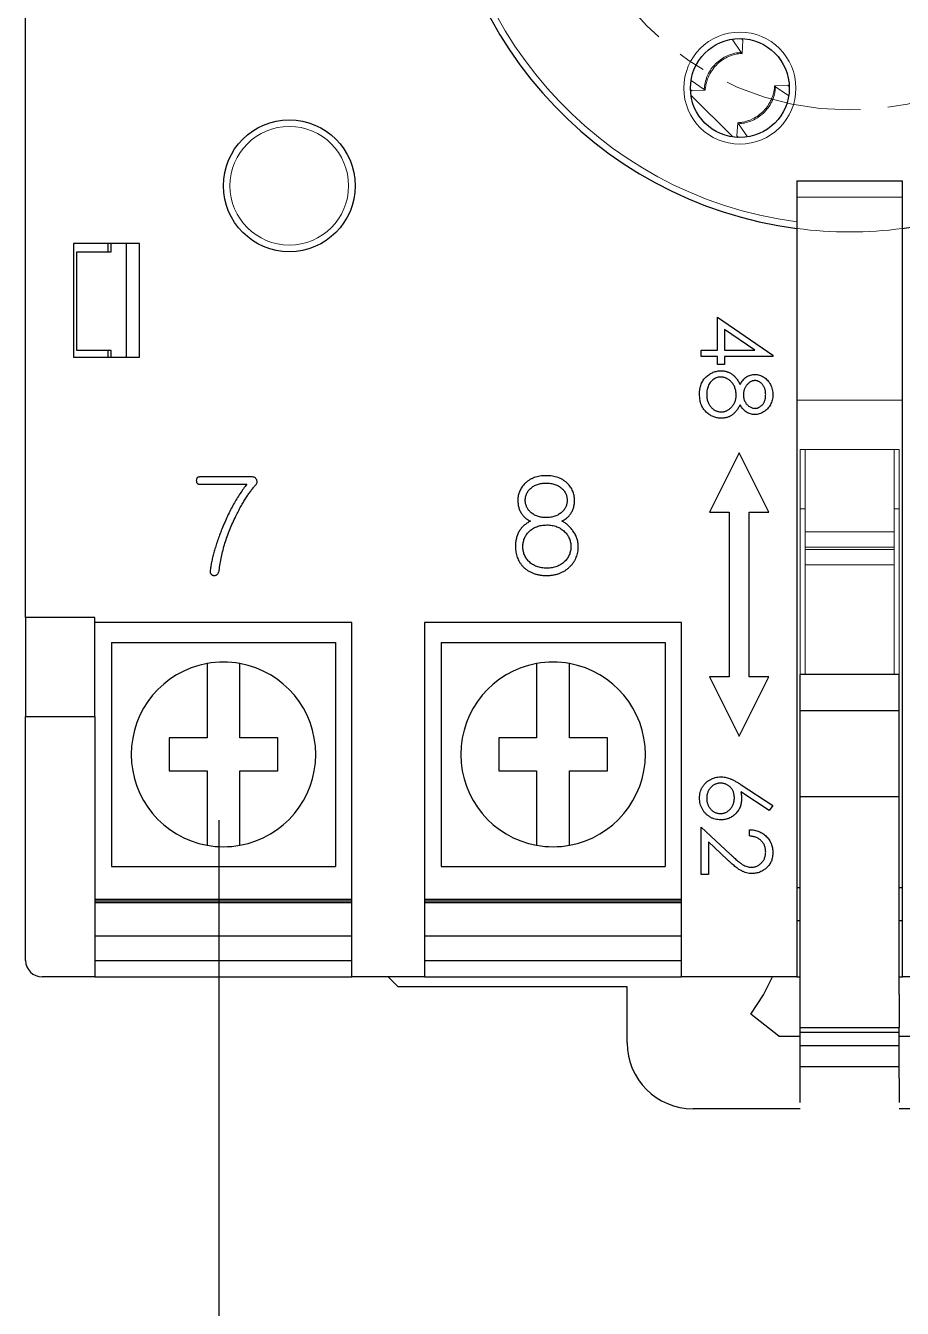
# Model space of a CAD drawing. Header units: millimetres. Extents: x 2473 to 2777, y 1336 to 1553.
# Drawn here: x 2542.92 to 2550.9, y 1499.05 to 1510.72 of the extents above; entities that cross this region are included whole.
import ezdxf

# ---------------------------------------------------------------- set-up
doc = ezdxf.new("R2010")
doc.units = ezdxf.units.MM
doc.linetypes.add('CENTER', pattern=[2, 1.25, -0.25, 0.25, -0.25])
for name, color, linetype, lineweight in [('Z_OM_CENTER', 4, 'CENTER', 13), ('Z_OM_OUTLINE', 7, 'Continuous', 30), ('Z_OM_THIN_LINE', 2, 'Continuous', 13)]:
    doc.layers.add(name, color=color, linetype=linetype, lineweight=lineweight)

msp = doc.modelspace()

# ---------------------------------------------------------------- linework, layer by layer
at = {"color": 0, "ltscale": 2}
msp.add_line((2544.681, 1503.492), (2544.681, 1490.239), dxfattribs=at)
at = {"layer": 'Z_OM_CENTER'}
msp.add_circle((2550.423, 1512.566), 2.61, dxfattribs=at)
at = {"layer": 'Z_OM_OUTLINE'}
for p, q in [((2542.923, 1505.336), (2542.923, 1511.216)), ((2549.943, 1509.311), (2550.903, 1509.311)), ((2549.943, 1509.311), (2549.943, 1508.938)), ((2550.903, 1508.938), (2550.903, 1509.311)), ((2549.943, 1508.878), (2549.943, 1502.366)), ((2550.903, 1502.366), (2550.903, 1508.878)), ((2543.358, 1508.741), (2543.358, 1507.706)), ((2543.958, 1508.741), (2543.358, 1508.741)), ((2543.673, 1508.666), (2543.673, 1508.741)), ((2543.703, 1508.666), (2543.703, 1508.741)), ((2543.838, 1508.741), (2543.838, 1507.706)), ((2543.958, 1507.706), (2543.958, 1508.741)), ((2543.388, 1507.766), (2543.388, 1508.666)), ((2543.388, 1508.666), (2543.703, 1508.666)), ((2549.22, 1507.77), (2549.22, 1508.071)), ((2549.22, 1508.071), (2549.724, 1507.724)), ((2549.561, 1507.77), (2549.285, 1507.959)), ((2549.285, 1507.959), (2549.285, 1507.77)), ((2543.703, 1507.766), (2543.388, 1507.766)), ((2543.673, 1507.706), (2543.673, 1507.766)), ((2543.703, 1507.706), (2543.703, 1507.766)), ((2549.073, 1507.713), (2549.073, 1507.77)), ((2549.073, 1507.77), (2549.22, 1507.77)), ((2549.285, 1507.77), (2549.561, 1507.77)), ((2543.358, 1507.706), (2543.958, 1507.706)), ((2549.22, 1507.713), (2549.073, 1507.713)), ((2549.22, 1507.639), (2549.22, 1507.713)), ((2549.285, 1507.639), (2549.22, 1507.639)), ((2549.724, 1507.713), (2549.285, 1507.713)), ((2549.285, 1507.713), (2549.285, 1507.639)), ((2549.724, 1507.724), (2549.724, 1507.713)), ((2549.418, 1506.836), (2549.148, 1506.296)), ((2549.688, 1506.296), (2549.418, 1506.836)), ((2544.982, 1506.616), (2544.51, 1506.616)), ((2544.51, 1506.549), (2544.936, 1506.549)), ((2549.148, 1506.296), (2549.328, 1506.296)), ((2549.328, 1506.296), (2549.328, 1504.796)), ((2549.508, 1504.796), (2549.508, 1506.296)), ((2549.508, 1506.296), (2549.688, 1506.296)), ((2542.923, 1505.336), (2542.923, 1504.436)), ((2543.553, 1505.336), (2542.923, 1505.336)), ((2543.553, 1504.436), (2543.553, 1505.336)), ((2545.893, 1505.291), (2543.553, 1505.291)), ((2545.893, 1502.366), (2545.893, 1505.291)), ((2548.893, 1505.291), (2546.553, 1505.291)), ((2546.553, 1505.291), (2546.553, 1502.366)), ((2548.893, 1502.366), (2548.893, 1505.291)), ((2543.704, 1505.111), (2543.704, 1503.071)), ((2543.704, 1505.111), (2545.744, 1505.111)), ((2545.744, 1505.111), (2545.744, 1503.071)), ((2546.704, 1505.111), (2546.704, 1503.071)), ((2546.704, 1505.111), (2548.744, 1505.111)), ((2548.744, 1505.111), (2548.744, 1503.071)), ((2550.873, 1504.818), (2549.973, 1504.818)), ((2549.973, 1504.49), (2549.973, 1504.818)), ((2550.873, 1504.49), (2550.873, 1504.818)), ((2549.148, 1504.796), (2549.418, 1504.256)), ((2549.328, 1504.796), (2549.148, 1504.796)), ((2549.418, 1504.256), (2549.688, 1504.796)), ((2549.688, 1504.796), (2549.508, 1504.796)), ((2544.574, 1504.61), (2544.574, 1504.241)), ((2544.874, 1504.241), (2544.874, 1504.61)), ((2547.574, 1504.61), (2547.574, 1504.241)), ((2547.874, 1504.241), (2547.874, 1504.61)), ((2549.973, 1504.49), (2550.873, 1504.49)), ((2549.973, 1503.707), (2549.973, 1504.49)), ((2550.873, 1503.707), (2550.873, 1504.49)), ((2542.923, 1504.436), (2543.553, 1504.436)), ((2542.923, 1502.366), (2542.923, 1504.436)), ((2543.553, 1504.436), (2543.553, 1502.366)), ((2544.229, 1504.241), (2544.229, 1503.941)), ((2544.574, 1504.241), (2544.229, 1504.241)), ((2545.219, 1504.241), (2544.874, 1504.241)), ((2545.219, 1503.941), (2545.219, 1504.241)), ((2547.574, 1504.241), (2547.229, 1504.241)), ((2547.229, 1504.241), (2547.229, 1503.941)), ((2548.219, 1504.241), (2547.874, 1504.241)), ((2548.219, 1503.941), (2548.219, 1504.241)), ((2544.229, 1503.941), (2544.574, 1503.941)), ((2544.574, 1503.941), (2544.574, 1503.573)), ((2544.874, 1503.941), (2545.219, 1503.941)), ((2544.874, 1503.573), (2544.874, 1503.941)), ((2547.229, 1503.941), (2547.574, 1503.941)), ((2547.574, 1503.941), (2547.574, 1503.573)), ((2547.874, 1503.941), (2548.219, 1503.941)), ((2547.874, 1503.573), (2547.874, 1503.941)), ((2549.435, 1503.815), (2549.724, 1503.626)), ((2549.69, 1503.582), (2549.433, 1503.75)), ((2549.973, 1503.707), (2550.873, 1503.707)), ((2549.973, 1501.907), (2549.973, 1503.707)), ((2550.873, 1501.907), (2550.873, 1503.707)), ((2549.724, 1503.626), (2549.69, 1503.582)), ((2549.073, 1502.999), (2549.073, 1503.43)), ((2549.073, 1503.43), (2549.336, 1503.184)), ((2549.513, 1503.349), (2549.513, 1503.406)), ((2549.308, 1503.136), (2549.138, 1503.295)), ((2549.138, 1503.295), (2549.138, 1502.999)), ((2543.704, 1503.071), (2545.744, 1503.071)), ((2546.704, 1503.071), (2548.744, 1503.071)), ((2549.138, 1502.999), (2549.073, 1502.999)), ((2549.973, 1502.876), (2549.943, 1502.876)), ((2550.903, 1502.876), (2550.873, 1502.876)), ((2545.893, 1502.772), (2543.553, 1502.772)), ((2545.893, 1502.756), (2543.553, 1502.756)), ((2545.893, 1502.741), (2543.553, 1502.741)), ((2548.893, 1502.772), (2546.553, 1502.772)), ((2548.893, 1502.756), (2546.553, 1502.756)), ((2548.893, 1502.741), (2546.553, 1502.741)), ((2549.973, 1502.576), (2549.943, 1502.576)), ((2550.903, 1502.576), (2550.873, 1502.576)), ((2542.923, 1502.216), (2542.923, 1502.366)), ((2543.553, 1502.441), (2545.893, 1502.441)), ((2543.553, 1502.366), (2543.553, 1502.066)), ((2545.893, 1502.066), (2545.893, 1502.366)), ((2546.553, 1502.441), (2548.893, 1502.441)), ((2546.553, 1502.366), (2546.553, 1502.066)), ((2548.893, 1502.066), (2548.893, 1502.366)), ((2549.943, 1502.366), (2549.943, 1502.066)), ((2550.903, 1502.066), (2550.903, 1502.366)), ((2543.553, 1502.216), (2545.893, 1502.216)), ((2546.553, 1502.216), (2548.893, 1502.216)), ((2543.553, 1502.066), (2543.073, 1502.066)), ((2543.553, 1502.066), (2545.893, 1502.066)), ((2546.553, 1502.066), (2545.893, 1502.066)), ((2546.223, 1502.066), (2546.313, 1501.976)), ((2546.553, 1502.066), (2548.893, 1502.066)), ((2549.943, 1502.066), (2548.893, 1502.066)), ((2549.943, 1502.066), (2549.973, 1502.066)), ((2550.873, 1502.066), (2550.903, 1502.066)), ((2551.953, 1502.066), (2550.903, 1502.066)), ((2548.398, 1501.976), (2546.313, 1501.976)), ((2548.398, 1501.466), (2548.398, 1501.976)), ((2549.973, 1501.606), (2549.973, 1501.907)), ((2550.873, 1501.907), (2550.873, 1501.606)), ((2549.778, 1501.526), (2549.523, 1501.727)), ((2549.973, 1501.605), (2549.973, 1501.606)), ((2549.973, 1501.605), (2550.873, 1501.605)), ((2549.973, 1501.564), (2549.973, 1501.605)), ((2549.973, 1501.564), (2550.873, 1501.564)), ((2549.973, 1501.443), (2549.973, 1501.564)), ((2550.873, 1501.605), (2550.873, 1501.606)), ((2550.873, 1501.564), (2550.873, 1501.605)), ((2550.873, 1501.443), (2550.873, 1501.564)), ((2549.778, 1501.526), (2549.973, 1501.526)), ((2549.973, 1501.443), (2550.873, 1501.443)), ((2549.973, 1501.252), (2549.973, 1501.443)), ((2550.873, 1501.526), (2551.068, 1501.526)), ((2550.873, 1501.252), (2550.873, 1501.443)), ((2549.973, 1501.252), (2550.873, 1501.252)), ((2549.973, 1501.146), (2549.973, 1501.252)), ((2550.873, 1501.146), (2550.873, 1501.252)), ((2549.973, 1500.923), (2549.973, 1501.146)), ((2550.873, 1501.146), (2550.873, 1500.923)), ((2549.973, 1500.866), (2548.998, 1500.866)), ((2551.848, 1500.866), (2550.873, 1500.866))]:
    msp.add_line(p, q, dxfattribs=at)
at = {"layer": 'Z_OM_OUTLINE', "flags": 128}
msp.add_lwpolyline([(2549.523, 1501.727), (2549.638, 1501.903), (2549.722, 1502.066)], dxfattribs=at)
at = {"layer": 'Z_OM_OUTLINE'}
for centre, radius in [((2549.424, 1510.155), 0.45), ((2545.323, 1509.266), 0.6)]:
    msp.add_circle(centre, radius, dxfattribs=at)
for centre, radius, start, end in [((2550.423, 1512.566), 3.72, 97.4137, 262.5863), ((2550.423, 1512.566), 3.72, 277.4137, 82.5863), ((2544.724, 1504.091), 0.84, 100.2866, 259.7134), ((2544.724, 1504.091), 0.84, 79.7134, 100.2866), ((2544.724, 1504.091), 0.84, 280.2866, 79.7134), ((2547.724, 1504.091), 0.84, 100.2866, 259.7134), ((2547.724, 1504.091), 0.84, 79.7134, 100.2866), ((2547.724, 1504.091), 0.84, 280.2866, 79.7134), ((2544.724, 1504.091), 0.84, 259.7134, 280.2866), ((2547.724, 1504.091), 0.84, 259.7134, 280.2866), ((2543.073, 1502.216), 0.15, 180, 270), ((2548.998, 1501.466), 0.6, 180, 270)]:
    msp.add_arc(centre, radius, start, end, dxfattribs=at)
for points, knots in [([(2549.943, 1508.938), (2549.943, 1508.922), (2549.943, 1508.907), (2549.943, 1508.884), (2549.943, 1508.878), (2549.943, 1508.878)], [0, 0, 0, 0, 0.5, 0.5, 1, 1, 1, 1]), ([(2550.903, 1508.878), (2550.903, 1508.878), (2550.903, 1508.884), (2550.903, 1508.907), (2550.903, 1508.922), (2550.903, 1508.938)], [0, 0, 0, 0, 0.5, 0.5, 1, 1, 1, 1]), ([(2549.057, 1507.368), (2549.057, 1507.376), (2549.057, 1507.393), (2549.06, 1507.417), (2549.065, 1507.439), (2549.072, 1507.46), (2549.08, 1507.48), (2549.091, 1507.497), (2549.103, 1507.514), (2549.118, 1507.528), (2549.133, 1507.541), (2549.149, 1507.552), (2549.165, 1507.561), (2549.182, 1507.569), (2549.199, 1507.575), (2549.217, 1507.579), (2549.235, 1507.582), (2549.247, 1507.582), (2549.253, 1507.582)], [0, 0, 0, 0, 0.078554, 0.152858, 0.223553, 0.290738, 0.355408, 0.418294, 0.48039, 0.543072, 0.604921, 0.664394, 0.721936, 0.778013, 0.833835, 0.888865, 0.944091, 1, 1, 1, 1]), ([(2549.251, 1507.525), (2549.245, 1507.525), (2549.234, 1507.525), (2549.217, 1507.521), (2549.201, 1507.515), (2549.186, 1507.506), (2549.171, 1507.495), (2549.158, 1507.482), (2549.147, 1507.467), (2549.138, 1507.45), (2549.131, 1507.431), (2549.126, 1507.411), (2549.122, 1507.389), (2549.122, 1507.375), (2549.122, 1507.367)], [0, 0, 0, 0, 0.0749255, 0.1491945, 0.2245771, 0.3027299, 0.3823548, 0.4612145, 0.542631, 0.6269606, 0.7143537, 0.8048319, 0.9000909, 1, 1, 1, 1]), ([(2549.391, 1507.363), (2549.391, 1507.369), (2549.39, 1507.38), (2549.388, 1507.396), (2549.385, 1507.412), (2549.38, 1507.427), (2549.374, 1507.441), (2549.367, 1507.454), (2549.359, 1507.467), (2549.349, 1507.479), (2549.338, 1507.49), (2549.327, 1507.499), (2549.316, 1507.507), (2549.304, 1507.514), (2549.291, 1507.519), (2549.278, 1507.523), (2549.265, 1507.525), (2549.256, 1507.525), (2549.251, 1507.525)], [0, 0, 0, 0, 0.071271, 0.139816, 0.206503, 0.271543, 0.336092, 0.399815, 0.464273, 0.529341, 0.593716, 0.655632, 0.7149, 0.772168, 0.828849, 0.885119, 0.942078, 1, 1, 1, 1]), ([(2549.253, 1507.582), (2549.257, 1507.582), (2549.266, 1507.582), (2549.279, 1507.581), (2549.292, 1507.578), (2549.304, 1507.575), (2549.316, 1507.571), (2549.328, 1507.566), (2549.339, 1507.56), (2549.35, 1507.553), (2549.361, 1507.545), (2549.371, 1507.536), (2549.381, 1507.526), (2549.391, 1507.514), (2549.401, 1507.502), (2549.41, 1507.488), (2549.419, 1507.473), (2549.424, 1507.462), (2549.427, 1507.457)], [0, 0, 0, 0, 0.0588485, 0.1163054, 0.1726599, 0.2287605, 0.2845557, 0.3407401, 0.3971085, 0.4542808, 0.5127523, 0.573448, 0.6364163, 0.7023888, 0.7715029, 0.844198, 0.9200767, 1, 1, 1, 1]), ([(2549.427, 1507.457), (2549.431, 1507.464), (2549.439, 1507.479), (2549.453, 1507.498), (2549.468, 1507.514), (2549.485, 1507.527), (2549.503, 1507.537), (2549.522, 1507.544), (2549.542, 1507.549), (2549.555, 1507.55), (2549.561, 1507.55)], [0, 0, 0, 0, 0.1458763, 0.2820157, 0.410969, 0.5347112, 0.6543962, 0.7701078, 0.884543, 1, 1, 1, 1]), ([(2549.561, 1507.55), (2549.568, 1507.55), (2549.582, 1507.549), (2549.602, 1507.544), (2549.622, 1507.536), (2549.641, 1507.526), (2549.66, 1507.512), (2549.676, 1507.496), (2549.69, 1507.478), (2549.703, 1507.458), (2549.712, 1507.436), (2549.719, 1507.412), (2549.724, 1507.388), (2549.724, 1507.372), (2549.724, 1507.364)], [0, 0, 0, 0, 0.0740604, 0.1488743, 0.2266737, 0.3081503, 0.3912005, 0.4739748, 0.5583406, 0.6454044, 0.733357, 0.8210873, 0.9092848, 1, 1, 1, 1]), ([(2549.561, 1507.493), (2549.557, 1507.493), (2549.551, 1507.492), (2549.541, 1507.491), (2549.532, 1507.488), (2549.522, 1507.483), (2549.513, 1507.478), (2549.505, 1507.471), (2549.496, 1507.463), (2549.488, 1507.454), (2549.48, 1507.445), (2549.474, 1507.435), (2549.468, 1507.424), (2549.464, 1507.413), (2549.46, 1507.401), (2549.458, 1507.389), (2549.456, 1507.377), (2549.456, 1507.369), (2549.456, 1507.365)], [0, 0, 0, 0, 0.054576, 0.10785, 0.16217, 0.217474, 0.274475, 0.334804, 0.398034, 0.465249, 0.53341, 0.600034, 0.665926, 0.731025, 0.796839, 0.863262, 0.930816, 1, 1, 1, 1]), ([(2549.659, 1507.367), (2549.659, 1507.371), (2549.659, 1507.38), (2549.658, 1507.393), (2549.655, 1507.405), (2549.652, 1507.417), (2549.648, 1507.428), (2549.643, 1507.438), (2549.637, 1507.448), (2549.63, 1507.457), (2549.623, 1507.465), (2549.615, 1507.473), (2549.607, 1507.479), (2549.598, 1507.484), (2549.589, 1507.488), (2549.58, 1507.491), (2549.57, 1507.493), (2549.564, 1507.493), (2549.561, 1507.493)], [0, 0, 0, 0, 0.075221, 0.147165, 0.216383, 0.283941, 0.350301, 0.414972, 0.479181, 0.544184, 0.607558, 0.667324, 0.725168, 0.781029, 0.834891, 0.889471, 0.944089, 1, 1, 1, 1]), ([(2549.127, 1507.199), (2549.121, 1507.204), (2549.11, 1507.214), (2549.096, 1507.231), (2549.084, 1507.25), (2549.074, 1507.271), (2549.066, 1507.293), (2549.061, 1507.316), (2549.058, 1507.341), (2549.057, 1507.359), (2549.057, 1507.368)], [0, 0, 0, 0, 0.1192835, 0.2370929, 0.354796, 0.4745763, 0.5974601, 0.7249262, 0.8588832, 1, 1, 1, 1]), ([(2549.122, 1507.367), (2549.122, 1507.361), (2549.122, 1507.349), (2549.124, 1507.333), (2549.127, 1507.317), (2549.132, 1507.302), (2549.137, 1507.287), (2549.145, 1507.274), (2549.153, 1507.262), (2549.162, 1507.251), (2549.172, 1507.241), (2549.183, 1507.232), (2549.194, 1507.225), (2549.206, 1507.219), (2549.218, 1507.214), (2549.231, 1507.21), (2549.244, 1507.208), (2549.252, 1507.208), (2549.257, 1507.208)], [0, 0, 0, 0, 0.076539, 0.149123, 0.218771, 0.28534, 0.350781, 0.414576, 0.477614, 0.540787, 0.602606, 0.662422, 0.720006, 0.775964, 0.831158, 0.886696, 0.942567, 1, 1, 1, 1]), ([(2549.257, 1507.208), (2549.261, 1507.208), (2549.27, 1507.208), (2549.282, 1507.21), (2549.295, 1507.214), (2549.307, 1507.219), (2549.318, 1507.226), (2549.329, 1507.233), (2549.34, 1507.243), (2549.35, 1507.253), (2549.36, 1507.265), (2549.368, 1507.277), (2549.375, 1507.29), (2549.381, 1507.304), (2549.385, 1507.318), (2549.388, 1507.332), (2549.39, 1507.348), (2549.391, 1507.358), (2549.391, 1507.363)], [0, 0, 0, 0, 0.057334, 0.113052, 0.169164, 0.225971, 0.283742, 0.343364, 0.406235, 0.471713, 0.538317, 0.603371, 0.667636, 0.732253, 0.797026, 0.863062, 0.930364, 1, 1, 1, 1]), ([(2549.427, 1507.274), (2549.424, 1507.269), (2549.419, 1507.258), (2549.41, 1507.244), (2549.402, 1507.231), (2549.392, 1507.218), (2549.383, 1507.207), (2549.373, 1507.197), (2549.363, 1507.188), (2549.353, 1507.18), (2549.342, 1507.173), (2549.331, 1507.167), (2549.32, 1507.162), (2549.308, 1507.158), (2549.296, 1507.155), (2549.284, 1507.153), (2549.271, 1507.151), (2549.262, 1507.151), (2549.258, 1507.151)], [0, 0, 0, 0, 0.079014, 0.154585, 0.226862, 0.295893, 0.361596, 0.424657, 0.485332, 0.544011, 0.600974, 0.657857, 0.713988, 0.769479, 0.826138, 0.882891, 0.940704, 1, 1, 1, 1]), ([(2549.56, 1507.184), (2549.553, 1507.184), (2549.539, 1507.184), (2549.52, 1507.189), (2549.501, 1507.196), (2549.484, 1507.206), (2549.468, 1507.219), (2549.453, 1507.234), (2549.439, 1507.253), (2549.431, 1507.267), (2549.427, 1507.274)], [0, 0, 0, 0, 0.121933, 0.239469, 0.354795, 0.471503, 0.5923, 0.719236, 0.854858, 1, 1, 1, 1]), ([(2549.456, 1507.365), (2549.456, 1507.359), (2549.456, 1507.349), (2549.459, 1507.333), (2549.464, 1507.317), (2549.47, 1507.303), (2549.478, 1507.289), (2549.487, 1507.276), (2549.498, 1507.266), (2549.51, 1507.257), (2549.523, 1507.25), (2549.536, 1507.244), (2549.549, 1507.241), (2549.558, 1507.241), (2549.562, 1507.24)], [0, 0, 0, 0, 0.089713, 0.178541, 0.266908, 0.356931, 0.445731, 0.530796, 0.614591, 0.698244, 0.779084, 0.855316, 0.928538, 1, 1, 1, 1]), ([(2549.724, 1507.364), (2549.724, 1507.356), (2549.724, 1507.34), (2549.719, 1507.316), (2549.712, 1507.294), (2549.702, 1507.273), (2549.69, 1507.253), (2549.676, 1507.235), (2549.659, 1507.22), (2549.641, 1507.207), (2549.622, 1507.197), (2549.601, 1507.189), (2549.581, 1507.184), (2549.567, 1507.184), (2549.56, 1507.184)], [0, 0, 0, 0, 0.0893862, 0.1762594, 0.2630042, 0.3498012, 0.4354314, 0.5192022, 0.601265, 0.684145, 0.7658684, 0.8449177, 0.9223003, 1, 1, 1, 1]), ([(2549.562, 1507.24), (2549.565, 1507.241), (2549.571, 1507.241), (2549.58, 1507.242), (2549.588, 1507.245), (2549.597, 1507.249), (2549.605, 1507.253), (2549.613, 1507.259), (2549.621, 1507.265), (2549.629, 1507.273), (2549.636, 1507.281), (2549.642, 1507.291), (2549.648, 1507.301), (2549.652, 1507.313), (2549.655, 1507.325), (2549.658, 1507.338), (2549.659, 1507.352), (2549.659, 1507.362), (2549.659, 1507.367)], [0, 0, 0, 0, 0.050877, 0.100984, 0.151695, 0.202988, 0.255805, 0.311371, 0.368807, 0.430023, 0.492497, 0.556592, 0.622183, 0.690346, 0.761503, 0.836437, 0.915529, 1, 1, 1, 1]), ([(2549.258, 1507.151), (2549.252, 1507.151), (2549.24, 1507.151), (2549.222, 1507.154), (2549.205, 1507.157), (2549.188, 1507.163), (2549.172, 1507.169), (2549.156, 1507.178), (2549.141, 1507.187), (2549.131, 1507.195), (2549.127, 1507.199)], [0, 0, 0, 0, 0.128164, 0.253685, 0.377344, 0.500524, 0.6229, 0.745827, 0.871389, 1, 1, 1, 1]), ([(2544.51, 1506.616), (2544.507, 1506.616), (2544.502, 1506.616), (2544.495, 1506.614), (2544.489, 1506.612), (2544.484, 1506.608), (2544.481, 1506.603), (2544.478, 1506.598), (2544.477, 1506.591), (2544.477, 1506.586), (2544.476, 1506.583)], [0, 0, 0, 0, 0.146872, 0.274046, 0.392094, 0.501517, 0.610941, 0.726033, 0.856377, 1, 1, 1, 1]), ([(2544.476, 1506.583), (2544.477, 1506.58), (2544.477, 1506.575), (2544.478, 1506.568), (2544.481, 1506.562), (2544.485, 1506.557), (2544.49, 1506.553), (2544.496, 1506.551), (2544.502, 1506.549), (2544.507, 1506.549), (2544.51, 1506.549)], [0, 0, 0, 0, 0.146952, 0.274546, 0.393011, 0.502052, 0.613079, 0.728635, 0.856229, 1, 1, 1, 1]), ([(2545.026, 1506.591), (2545.024, 1506.595), (2545.02, 1506.603), (2545.009, 1506.611), (2544.996, 1506.616), (2544.987, 1506.616), (2544.982, 1506.616)], [0, 0, 0, 0, 0.245729, 0.47855, 0.723821, 1, 1, 1, 1]), ([(2545.016, 1506.541), (2545.019, 1506.545), (2545.025, 1506.553), (2545.03, 1506.566), (2545.031, 1506.579), (2545.028, 1506.587), (2545.026, 1506.591)], [0, 0, 0, 0, 0.281152, 0.527085, 0.760284, 1, 1, 1, 1]), ([(2547.661, 1506.627), (2547.651, 1506.627), (2547.632, 1506.627), (2547.605, 1506.624), (2547.578, 1506.618), (2547.553, 1506.61), (2547.53, 1506.601), (2547.508, 1506.589), (2547.487, 1506.574), (2547.475, 1506.563), (2547.468, 1506.558)], [0, 0, 0, 0, 0.139237, 0.271834, 0.399458, 0.523325, 0.643566, 0.762132, 0.880701, 1, 1, 1, 1]), ([(2547.854, 1506.558), (2547.848, 1506.563), (2547.835, 1506.575), (2547.815, 1506.589), (2547.793, 1506.601), (2547.769, 1506.611), (2547.744, 1506.618), (2547.718, 1506.624), (2547.69, 1506.627), (2547.671, 1506.627), (2547.661, 1506.627)], [0, 0, 0, 0, 0.118929, 0.236988, 0.355729, 0.476147, 0.599952, 0.727765, 0.860557, 1, 1, 1, 1]), ([(2544.936, 1506.549), (2544.926, 1506.536), (2544.904, 1506.508), (2544.874, 1506.464), (2544.844, 1506.418), (2544.815, 1506.368), (2544.788, 1506.316), (2544.76, 1506.26), (2544.734, 1506.202), (2544.718, 1506.162), (2544.709, 1506.141)], [0, 0, 0, 0, 0.109394, 0.223035, 0.340932, 0.463483, 0.590172, 0.721843, 0.858474, 1, 1, 1, 1]), ([(2544.837, 1506.26), (2544.844, 1506.275), (2544.859, 1506.304), (2544.882, 1506.347), (2544.904, 1506.386), (2544.927, 1506.423), (2544.949, 1506.457), (2544.971, 1506.487), (2544.993, 1506.516), (2545.008, 1506.533), (2545.016, 1506.541)], [0, 0, 0, 0, 0.1506805, 0.2939173, 0.4298201, 0.5582427, 0.6788683, 0.7930208, 0.8997366, 1, 1, 1, 1]), ([(2547.468, 1506.558), (2547.463, 1506.552), (2547.453, 1506.542), (2547.44, 1506.524), (2547.429, 1506.506), (2547.42, 1506.487), (2547.413, 1506.467), (2547.407, 1506.446), (2547.404, 1506.425), (2547.404, 1506.41), (2547.404, 1506.403)], [0, 0, 0, 0, 0.128637, 0.254768, 0.377916, 0.499644, 0.621377, 0.744776, 0.869869, 1, 1, 1, 1]), ([(2547.471, 1506.403), (2547.471, 1506.408), (2547.471, 1506.419), (2547.474, 1506.434), (2547.478, 1506.449), (2547.483, 1506.463), (2547.49, 1506.476), (2547.498, 1506.489), (2547.508, 1506.501), (2547.515, 1506.508), (2547.519, 1506.512)], [0, 0, 0, 0, 0.128615, 0.254199, 0.376785, 0.498269, 0.618953, 0.742904, 0.869771, 1, 1, 1, 1]), ([(2547.519, 1506.512), (2547.524, 1506.516), (2547.533, 1506.524), (2547.548, 1506.534), (2547.564, 1506.542), (2547.581, 1506.549), (2547.599, 1506.554), (2547.619, 1506.558), (2547.639, 1506.56), (2547.653, 1506.56), (2547.66, 1506.56)], [0, 0, 0, 0, 0.115646, 0.232316, 0.350729, 0.47056, 0.594312, 0.724014, 0.858944, 1, 1, 1, 1]), ([(2547.66, 1506.56), (2547.668, 1506.56), (2547.682, 1506.56), (2547.703, 1506.558), (2547.722, 1506.554), (2547.741, 1506.549), (2547.758, 1506.542), (2547.774, 1506.534), (2547.789, 1506.524), (2547.799, 1506.516), (2547.803, 1506.512)], [0, 0, 0, 0, 0.141197, 0.275172, 0.403958, 0.527931, 0.649029, 0.766606, 0.883403, 1, 1, 1, 1]), ([(2547.803, 1506.512), (2547.807, 1506.508), (2547.815, 1506.501), (2547.825, 1506.489), (2547.833, 1506.476), (2547.84, 1506.463), (2547.846, 1506.449), (2547.849, 1506.434), (2547.852, 1506.419), (2547.852, 1506.408), (2547.852, 1506.403)], [0, 0, 0, 0, 0.131579, 0.258706, 0.382804, 0.50354, 0.624902, 0.746868, 0.872035, 1, 1, 1, 1]), ([(2547.92, 1506.403), (2547.919, 1506.411), (2547.919, 1506.425), (2547.916, 1506.447), (2547.911, 1506.468), (2547.904, 1506.488), (2547.894, 1506.507), (2547.883, 1506.525), (2547.869, 1506.542), (2547.859, 1506.553), (2547.854, 1506.558)], [0, 0, 0, 0, 0.128917, 0.25396, 0.377169, 0.499056, 0.62013, 0.743626, 0.870177, 1, 1, 1, 1]), ([(2547.404, 1506.403), (2547.404, 1506.396), (2547.404, 1506.384), (2547.406, 1506.366), (2547.409, 1506.349), (2547.413, 1506.332), (2547.419, 1506.317), (2547.426, 1506.301), (2547.434, 1506.287), (2547.441, 1506.278), (2547.444, 1506.273)], [0, 0, 0, 0, 0.134934, 0.265306, 0.393305, 0.517035, 0.638974, 0.759094, 0.879322, 1, 1, 1, 1]), ([(2547.519, 1506.295), (2547.515, 1506.299), (2547.508, 1506.306), (2547.498, 1506.318), (2547.49, 1506.331), (2547.483, 1506.344), (2547.478, 1506.358), (2547.474, 1506.372), (2547.471, 1506.388), (2547.471, 1506.398), (2547.471, 1506.403)], [0, 0, 0, 0, 0.130305, 0.25602, 0.378604, 0.500306, 0.621462, 0.745082, 0.870301, 1, 1, 1, 1]), ([(2547.852, 1506.403), (2547.852, 1506.398), (2547.852, 1506.388), (2547.849, 1506.372), (2547.846, 1506.358), (2547.84, 1506.344), (2547.833, 1506.331), (2547.825, 1506.318), (2547.815, 1506.306), (2547.807, 1506.299), (2547.803, 1506.295)], [0, 0, 0, 0, 0.129031, 0.2538272, 0.3768103, 0.4978429, 0.6195854, 0.7423347, 0.8683251, 1, 1, 1, 1]), ([(2547.878, 1506.273), (2547.882, 1506.278), (2547.888, 1506.287), (2547.897, 1506.302), (2547.904, 1506.317), (2547.91, 1506.333), (2547.914, 1506.35), (2547.917, 1506.367), (2547.919, 1506.385), (2547.92, 1506.397), (2547.92, 1506.403)], [0, 0, 0, 0, 0.121565, 0.243744, 0.365204, 0.486262, 0.610647, 0.73648, 0.86604, 1, 1, 1, 1]), ([(2544.684, 1505.764), (2544.687, 1505.785), (2544.693, 1505.827), (2544.705, 1505.889), (2544.72, 1505.951), (2544.737, 1506.014), (2544.758, 1506.076), (2544.781, 1506.137), (2544.807, 1506.199), (2544.827, 1506.24), (2544.837, 1506.26)], [0, 0, 0, 0, 0.1213005, 0.2428319, 0.3655671, 0.4892501, 0.6142885, 0.7412412, 0.8694508, 1, 1, 1, 1]), ([(2547.444, 1506.273), (2547.449, 1506.267), (2547.459, 1506.254), (2547.477, 1506.238), (2547.496, 1506.224), (2547.51, 1506.218), (2547.517, 1506.214)], [0, 0, 0, 0, 0.263995, 0.514148, 0.758772, 1, 1, 1, 1]), ([(2547.66, 1506.246), (2547.653, 1506.246), (2547.639, 1506.246), (2547.619, 1506.249), (2547.599, 1506.253), (2547.581, 1506.258), (2547.564, 1506.265), (2547.548, 1506.274), (2547.532, 1506.284), (2547.524, 1506.291), (2547.519, 1506.295)], [0, 0, 0, 0, 0.140564, 0.275153, 0.404403, 0.528034, 0.647877, 0.766401, 0.883295, 1, 1, 1, 1]), ([(2547.803, 1506.295), (2547.799, 1506.291), (2547.789, 1506.284), (2547.774, 1506.274), (2547.758, 1506.265), (2547.741, 1506.258), (2547.722, 1506.253), (2547.702, 1506.249), (2547.682, 1506.246), (2547.668, 1506.246), (2547.66, 1506.246)], [0, 0, 0, 0, 0.117628, 0.234647, 0.35234, 0.473443, 0.597298, 0.725642, 0.859288, 1, 1, 1, 1]), ([(2547.803, 1506.215), (2547.81, 1506.218), (2547.824, 1506.224), (2547.844, 1506.238), (2547.862, 1506.254), (2547.873, 1506.267), (2547.878, 1506.273)], [0, 0, 0, 0, 0.243251, 0.487828, 0.738731, 1, 1, 1, 1]), ([(2544.709, 1506.141), (2544.702, 1506.123), (2544.689, 1506.089), (2544.67, 1506.037), (2544.654, 1505.988), (2544.639, 1505.94), (2544.627, 1505.895), (2544.617, 1505.851), (2544.609, 1505.809), (2544.605, 1505.782), (2544.603, 1505.769)], [0, 0, 0, 0, 0.147505, 0.288198, 0.422849, 0.550695, 0.672276, 0.78728, 0.896735, 1, 1, 1, 1]), ([(2547.414, 1506.121), (2547.409, 1506.111), (2547.399, 1506.09), (2547.389, 1506.056), (2547.382, 1506.02), (2547.382, 1505.995), (2547.381, 1505.982)], [0, 0, 0, 0, 0.2410229, 0.4852633, 0.7369455, 1, 1, 1, 1]), ([(2547.517, 1506.214), (2547.507, 1506.208), (2547.486, 1506.196), (2547.458, 1506.174), (2547.434, 1506.149), (2547.421, 1506.131), (2547.414, 1506.121)], [0, 0, 0, 0, 0.260674, 0.512287, 0.756948, 1, 1, 1, 1]), ([(2547.449, 1505.982), (2547.449, 1505.989), (2547.449, 1506.002), (2547.452, 1506.021), (2547.456, 1506.039), (2547.462, 1506.056), (2547.47, 1506.073), (2547.48, 1506.089), (2547.491, 1506.104), (2547.5, 1506.113), (2547.504, 1506.118)], [0, 0, 0, 0, 0.131498, 0.25826, 0.382344, 0.504419, 0.626133, 0.748755, 0.872451, 1, 1, 1, 1]), ([(2547.504, 1506.118), (2547.509, 1506.123), (2547.519, 1506.133), (2547.537, 1506.145), (2547.555, 1506.155), (2547.575, 1506.164), (2547.596, 1506.171), (2547.619, 1506.175), (2547.642, 1506.178), (2547.658, 1506.179), (2547.667, 1506.179)], [0, 0, 0, 0, 0.1194366, 0.2367802, 0.3554124, 0.4753355, 0.5988128, 0.7271397, 0.8606162, 1, 1, 1, 1]), ([(2547.667, 1506.179), (2547.675, 1506.179), (2547.691, 1506.179), (2547.715, 1506.175), (2547.737, 1506.171), (2547.758, 1506.164), (2547.778, 1506.155), (2547.796, 1506.145), (2547.814, 1506.133), (2547.824, 1506.123), (2547.829, 1506.118)], [0, 0, 0, 0, 0.138625, 0.270366, 0.397937, 0.520676, 0.641691, 0.760514, 0.879644, 1, 1, 1, 1]), ([(2547.904, 1506.125), (2547.898, 1506.135), (2547.884, 1506.153), (2547.86, 1506.178), (2547.833, 1506.199), (2547.813, 1506.209), (2547.803, 1506.215)], [0, 0, 0, 0, 0.256061, 0.504936, 0.75055, 1, 1, 1, 1]), ([(2547.829, 1506.118), (2547.834, 1506.113), (2547.843, 1506.104), (2547.854, 1506.089), (2547.864, 1506.073), (2547.872, 1506.056), (2547.879, 1506.039), (2547.883, 1506.021), (2547.886, 1506.002), (2547.886, 1505.989), (2547.886, 1505.982)], [0, 0, 0, 0, 0.128608, 0.252507, 0.375242, 0.496957, 0.61893, 0.74278, 0.869032, 1, 1, 1, 1]), ([(2547.953, 1505.983), (2547.953, 1505.99), (2547.953, 1506.002), (2547.951, 1506.021), (2547.947, 1506.04), (2547.941, 1506.058), (2547.934, 1506.075), (2547.926, 1506.092), (2547.916, 1506.109), (2547.908, 1506.12), (2547.904, 1506.125)], [0, 0, 0, 0, 0.126412, 0.2502, 0.373405, 0.495837, 0.619106, 0.743399, 0.870633, 1, 1, 1, 1]), ([(2547.381, 1505.982), (2547.382, 1505.974), (2547.382, 1505.957), (2547.385, 1505.932), (2547.39, 1505.907), (2547.398, 1505.884), (2547.407, 1505.862), (2547.419, 1505.841), (2547.433, 1505.82), (2547.443, 1505.808), (2547.449, 1505.801)], [0, 0, 0, 0, 0.131321, 0.259102, 0.383441, 0.50625, 0.628601, 0.750798, 0.873994, 1, 1, 1, 1]), ([(2547.504, 1505.847), (2547.5, 1505.852), (2547.491, 1505.861), (2547.48, 1505.876), (2547.47, 1505.892), (2547.462, 1505.908), (2547.456, 1505.926), (2547.452, 1505.944), (2547.449, 1505.963), (2547.449, 1505.976), (2547.449, 1505.982)], [0, 0, 0, 0, 0.128399, 0.25292, 0.375362, 0.496827, 0.619715, 0.742347, 0.868794, 1, 1, 1, 1]), ([(2547.886, 1505.982), (2547.886, 1505.976), (2547.886, 1505.963), (2547.883, 1505.944), (2547.878, 1505.926), (2547.872, 1505.908), (2547.864, 1505.892), (2547.854, 1505.876), (2547.843, 1505.861), (2547.834, 1505.852), (2547.829, 1505.847)], [0, 0, 0, 0, 0.130672, 0.256605, 0.37901, 0.501791, 0.623261, 0.745821, 0.87054, 1, 1, 1, 1]), ([(2547.879, 1505.802), (2547.885, 1505.808), (2547.897, 1505.82), (2547.912, 1505.841), (2547.925, 1505.862), (2547.935, 1505.885), (2547.943, 1505.908), (2547.949, 1505.932), (2547.953, 1505.957), (2547.953, 1505.975), (2547.953, 1505.983)], [0, 0, 0, 0, 0.128741, 0.25436, 0.377596, 0.499417, 0.62131, 0.744744, 0.870238, 1, 1, 1, 1]), ([(2544.603, 1505.769), (2544.602, 1505.766), (2544.601, 1505.759), (2544.602, 1505.749), (2544.605, 1505.741), (2544.608, 1505.736), (2544.61, 1505.733)], [0, 0, 0, 0, 0.27248, 0.526313, 0.763133, 1, 1, 1, 1]), ([(2544.667, 1505.728), (2544.669, 1505.731), (2544.673, 1505.735), (2544.678, 1505.744), (2544.682, 1505.754), (2544.684, 1505.761), (2544.684, 1505.764)], [0, 0, 0, 0, 0.238218, 0.480118, 0.730038, 1, 1, 1, 1]), ([(2547.449, 1505.801), (2547.455, 1505.795), (2547.469, 1505.782), (2547.492, 1505.765), (2547.517, 1505.751), (2547.543, 1505.739), (2547.571, 1505.73), (2547.6, 1505.724), (2547.631, 1505.72), (2547.653, 1505.719), (2547.663, 1505.719)], [0, 0, 0, 0, 0.120618, 0.24036, 0.359192, 0.47994, 0.603188, 0.729927, 0.862085, 1, 1, 1, 1]), ([(2547.667, 1505.786), (2547.658, 1505.786), (2547.642, 1505.787), (2547.619, 1505.79), (2547.596, 1505.794), (2547.575, 1505.801), (2547.555, 1505.81), (2547.537, 1505.82), (2547.519, 1505.833), (2547.509, 1505.842), (2547.504, 1505.847)], [0, 0, 0, 0, 0.139384, 0.27286, 0.401187, 0.524665, 0.644588, 0.76322, 0.880563, 1, 1, 1, 1]), ([(2547.663, 1505.719), (2547.674, 1505.719), (2547.696, 1505.72), (2547.727, 1505.724), (2547.757, 1505.73), (2547.785, 1505.739), (2547.811, 1505.751), (2547.836, 1505.765), (2547.859, 1505.782), (2547.872, 1505.795), (2547.879, 1505.802)], [0, 0, 0, 0, 0.1380314, 0.2703266, 0.3979368, 0.5206302, 0.6415097, 0.760177, 0.8793795, 1, 1, 1, 1]), ([(2547.829, 1505.847), (2547.824, 1505.842), (2547.814, 1505.833), (2547.796, 1505.82), (2547.778, 1505.81), (2547.758, 1505.801), (2547.737, 1505.794), (2547.715, 1505.79), (2547.691, 1505.787), (2547.675, 1505.786), (2547.667, 1505.786)], [0, 0, 0, 0, 0.120356, 0.239486, 0.358309, 0.479324, 0.602063, 0.729634, 0.861375, 1, 1, 1, 1]), ([(2544.61, 1505.733), (2544.612, 1505.731), (2544.615, 1505.727), (2544.622, 1505.723), (2544.629, 1505.72), (2544.634, 1505.719), (2544.637, 1505.719)], [0, 0, 0, 0, 0.255678, 0.500981, 0.745779, 1, 1, 1, 1]), ([(2544.637, 1505.719), (2544.64, 1505.719), (2544.645, 1505.719), (2544.653, 1505.721), (2544.66, 1505.724), (2544.664, 1505.727), (2544.667, 1505.728)], [0, 0, 0, 0, 0.2533749, 0.4953006, 0.741882, 1, 1, 1, 1]), ([(2544.574, 1504.918), (2544.574, 1504.917), (2544.574, 1504.915), (2544.574, 1504.887), (2544.574, 1504.825), (2544.574, 1504.739), (2544.574, 1504.663), (2544.574, 1504.62), (2544.574, 1504.61)], [0, 0, 0, 0, 0.097073, 0.305417, 0.514403, 0.725608, 0.940944, 1, 1, 1, 1]), ([(2544.874, 1504.61), (2544.874, 1504.621), (2544.874, 1504.669), (2544.874, 1504.751), (2544.874, 1504.839), (2544.874, 1504.897), (2544.874, 1504.917), (2544.874, 1504.918), (2544.874, 1504.918)], [0, 0, 0, 0, 0.069792, 0.302406, 0.524274, 0.739225, 0.950123, 1, 1, 1, 1]), ([(2547.574, 1504.918), (2547.574, 1504.917), (2547.574, 1504.915), (2547.574, 1504.887), (2547.574, 1504.825), (2547.574, 1504.739), (2547.574, 1504.663), (2547.574, 1504.62), (2547.574, 1504.61)], [0, 0, 0, 0, 0.097073, 0.305417, 0.514403, 0.725608, 0.940944, 1, 1, 1, 1]), ([(2547.874, 1504.61), (2547.874, 1504.621), (2547.874, 1504.669), (2547.874, 1504.751), (2547.874, 1504.839), (2547.874, 1504.897), (2547.874, 1504.917), (2547.874, 1504.918), (2547.874, 1504.918)], [0, 0, 0, 0, 0.069792, 0.302406, 0.524274, 0.739225, 0.950123, 1, 1, 1, 1]), ([(2549.057, 1503.694), (2549.057, 1503.703), (2549.058, 1503.72), (2549.063, 1503.744), (2549.07, 1503.768), (2549.082, 1503.791), (2549.095, 1503.812), (2549.112, 1503.831), (2549.131, 1503.848), (2549.153, 1503.861), (2549.176, 1503.873), (2549.2, 1503.88), (2549.225, 1503.886), (2549.242, 1503.886), (2549.25, 1503.886)], [0, 0, 0, 0, 0.084339, 0.167061, 0.249579, 0.33294, 0.416119, 0.49776, 0.580626, 0.664858, 0.749533, 0.832448, 0.915661, 1, 1, 1, 1]), ([(2549.25, 1503.886), (2549.257, 1503.886), (2549.27, 1503.886), (2549.29, 1503.883), (2549.311, 1503.878), (2549.328, 1503.872), (2549.343, 1503.867), (2549.354, 1503.862), (2549.367, 1503.856), (2549.379, 1503.849), (2549.392, 1503.842), (2549.406, 1503.834), (2549.42, 1503.825), (2549.43, 1503.819), (2549.435, 1503.815)], [0, 0, 0, 0, 0.097806, 0.199612, 0.305296, 0.415817, 0.474241, 0.537287, 0.603386, 0.674311, 0.74953, 0.828608, 0.912043, 1, 1, 1, 1]), ([(2549.248, 1503.829), (2549.244, 1503.829), (2549.235, 1503.829), (2549.223, 1503.827), (2549.211, 1503.824), (2549.199, 1503.819), (2549.188, 1503.814), (2549.178, 1503.807), (2549.168, 1503.798), (2549.159, 1503.789), (2549.15, 1503.779), (2549.143, 1503.768), (2549.136, 1503.756), (2549.131, 1503.744), (2549.127, 1503.732), (2549.124, 1503.719), (2549.122, 1503.705), (2549.122, 1503.696), (2549.122, 1503.691)], [0, 0, 0, 0, 0.061846, 0.121875, 0.180772, 0.239261, 0.298623, 0.358671, 0.420767, 0.485205, 0.550356, 0.613636, 0.676603, 0.739323, 0.802186, 0.866731, 0.932045, 1, 1, 1, 1]), ([(2549.374, 1503.696), (2549.374, 1503.701), (2549.374, 1503.71), (2549.372, 1503.724), (2549.369, 1503.737), (2549.365, 1503.75), (2549.36, 1503.762), (2549.354, 1503.773), (2549.346, 1503.783), (2549.338, 1503.792), (2549.328, 1503.801), (2549.318, 1503.809), (2549.308, 1503.815), (2549.297, 1503.82), (2549.285, 1503.824), (2549.273, 1503.827), (2549.261, 1503.829), (2549.252, 1503.829), (2549.248, 1503.829)], [0, 0, 0, 0, 0.0705963, 0.1385093, 0.2038019, 0.2669942, 0.3290589, 0.3911391, 0.453136, 0.5157686, 0.5779443, 0.6389453, 0.6983635, 0.7573063, 0.8164016, 0.8762722, 0.9368198, 1, 1, 1, 1]), ([(2549.251, 1503.496), (2549.242, 1503.496), (2549.225, 1503.497), (2549.199, 1503.501), (2549.175, 1503.509), (2549.153, 1503.521), (2549.132, 1503.535), (2549.113, 1503.552), (2549.096, 1503.571), (2549.082, 1503.593), (2549.071, 1503.617), (2549.063, 1503.642), (2549.058, 1503.668), (2549.057, 1503.685), (2549.057, 1503.694)], [0, 0, 0, 0, 0.085993, 0.169113, 0.250536, 0.331896, 0.41356, 0.494112, 0.576294, 0.660703, 0.74612, 0.83001, 0.914417, 1, 1, 1, 1]), ([(2549.122, 1503.691), (2549.122, 1503.686), (2549.122, 1503.677), (2549.124, 1503.663), (2549.127, 1503.65), (2549.131, 1503.638), (2549.136, 1503.626), (2549.143, 1503.614), (2549.15, 1503.603), (2549.159, 1503.593), (2549.168, 1503.583), (2549.178, 1503.575), (2549.188, 1503.568), (2549.199, 1503.563), (2549.211, 1503.558), (2549.223, 1503.555), (2549.235, 1503.553), (2549.244, 1503.553), (2549.248, 1503.553)], [0, 0, 0, 0, 0.067943, 0.133246, 0.19778, 0.260632, 0.323341, 0.386297, 0.450071, 0.51521, 0.579637, 0.641333, 0.701709, 0.76078, 0.819259, 0.878146, 0.938165, 1, 1, 1, 1]), ([(2549.248, 1503.553), (2549.252, 1503.553), (2549.261, 1503.553), (2549.273, 1503.555), (2549.285, 1503.558), (2549.297, 1503.563), (2549.308, 1503.569), (2549.318, 1503.576), (2549.328, 1503.585), (2549.338, 1503.595), (2549.346, 1503.605), (2549.354, 1503.617), (2549.36, 1503.628), (2549.365, 1503.641), (2549.369, 1503.654), (2549.372, 1503.667), (2549.374, 1503.682), (2549.374, 1503.691), (2549.374, 1503.696)], [0, 0, 0, 0, 0.061145, 0.120007, 0.178246, 0.236508, 0.294903, 0.354696, 0.416717, 0.480659, 0.545834, 0.609768, 0.672988, 0.73581, 0.799817, 0.86476, 0.93108, 1, 1, 1, 1]), ([(2549.439, 1503.684), (2549.439, 1503.678), (2549.439, 1503.665), (2549.436, 1503.646), (2549.432, 1503.628), (2549.426, 1503.611), (2549.418, 1503.595), (2549.409, 1503.579), (2549.398, 1503.564), (2549.385, 1503.55), (2549.371, 1503.537), (2549.357, 1503.526), (2549.341, 1503.517), (2549.325, 1503.509), (2549.307, 1503.503), (2549.289, 1503.499), (2549.271, 1503.496), (2549.258, 1503.496), (2549.251, 1503.496)], [0, 0, 0, 0, 0.065232, 0.128407, 0.19007, 0.250947, 0.311551, 0.372869, 0.435031, 0.49908, 0.5631, 0.62552, 0.686691, 0.747683, 0.80856, 0.87074, 0.93434, 1, 1, 1, 1]), ([(2549.433, 1503.75), (2549.435, 1503.739), (2549.439, 1503.717), (2549.439, 1503.695), (2549.439, 1503.684)], [0, 0, 0, 0, 0.512659, 1, 1, 1, 1]), ([(2544.574, 1503.573), (2544.574, 1503.546), (2544.574, 1503.483), (2544.574, 1503.392), (2544.574, 1503.32), (2544.574, 1503.274), (2544.574, 1503.268), (2544.574, 1503.265)], [0, 0, 0, 0, 0.168651, 0.396242, 0.614757, 0.799387, 1, 1, 1, 1]), ([(2544.874, 1503.265), (2544.874, 1503.265), (2544.874, 1503.265), (2544.874, 1503.278), (2544.874, 1503.323), (2544.874, 1503.399), (2544.874, 1503.486), (2544.874, 1503.547), (2544.874, 1503.573)], [0, 0, 0, 0, 0.0255, 0.200841, 0.411603, 0.62228, 0.835316, 1, 1, 1, 1]), ([(2547.574, 1503.573), (2547.574, 1503.546), (2547.574, 1503.483), (2547.574, 1503.392), (2547.574, 1503.32), (2547.574, 1503.274), (2547.574, 1503.268), (2547.574, 1503.265)], [0, 0, 0, 0, 0.168651, 0.396242, 0.614757, 0.799387, 1, 1, 1, 1]), ([(2547.874, 1503.265), (2547.874, 1503.265), (2547.874, 1503.265), (2547.874, 1503.278), (2547.874, 1503.323), (2547.874, 1503.399), (2547.874, 1503.486), (2547.874, 1503.547), (2547.874, 1503.573)], [0, 0, 0, 0, 0.0255, 0.200841, 0.411603, 0.62228, 0.835316, 1, 1, 1, 1]), ([(2549.513, 1503.406), (2549.52, 1503.406), (2549.535, 1503.405), (2549.557, 1503.402), (2549.577, 1503.397), (2549.597, 1503.39), (2549.616, 1503.381), (2549.633, 1503.371), (2549.65, 1503.359), (2549.665, 1503.345), (2549.679, 1503.33), (2549.691, 1503.314), (2549.701, 1503.297), (2549.71, 1503.279), (2549.716, 1503.26), (2549.721, 1503.24), (2549.724, 1503.22), (2549.724, 1503.206), (2549.724, 1503.199)], [0, 0, 0, 0, 0.068799, 0.135118, 0.199001, 0.261934, 0.323531, 0.385435, 0.447216, 0.510018, 0.572511, 0.633364, 0.693217, 0.752555, 0.812558, 0.873261, 0.935543, 1, 1, 1, 1]), ([(2549.659, 1503.202), (2549.659, 1503.207), (2549.659, 1503.217), (2549.657, 1503.231), (2549.654, 1503.245), (2549.65, 1503.258), (2549.645, 1503.27), (2549.638, 1503.282), (2549.63, 1503.293), (2549.621, 1503.303), (2549.611, 1503.313), (2549.6, 1503.321), (2549.588, 1503.329), (2549.575, 1503.335), (2549.56, 1503.34), (2549.545, 1503.344), (2549.529, 1503.347), (2549.518, 1503.349), (2549.513, 1503.349)], [0, 0, 0, 0, 0.064442, 0.126553, 0.186779, 0.245944, 0.30411, 0.361785, 0.420255, 0.479943, 0.540286, 0.600712, 0.661962, 0.724472, 0.788881, 0.856306, 0.926348, 1, 1, 1, 1]), ([(2549.336, 1503.184), (2549.342, 1503.178), (2549.354, 1503.167), (2549.372, 1503.15), (2549.388, 1503.136), (2549.403, 1503.123), (2549.417, 1503.111), (2549.429, 1503.102), (2549.441, 1503.093), (2549.454, 1503.085), (2549.47, 1503.077), (2549.49, 1503.069), (2549.51, 1503.065), (2549.524, 1503.064), (2549.531, 1503.064)], [0, 0, 0, 0, 0.110794, 0.212813, 0.306078, 0.390617, 0.467233, 0.534451, 0.593867, 0.644833, 0.736221, 0.825037, 0.911992, 1, 1, 1, 1]), ([(2549.531, 1503.064), (2549.535, 1503.064), (2549.543, 1503.064), (2549.556, 1503.067), (2549.568, 1503.069), (2549.58, 1503.074), (2549.591, 1503.08), (2549.601, 1503.087), (2549.612, 1503.095), (2549.621, 1503.104), (2549.63, 1503.114), (2549.638, 1503.125), (2549.645, 1503.136), (2549.65, 1503.148), (2549.654, 1503.161), (2549.657, 1503.174), (2549.659, 1503.188), (2549.659, 1503.197), (2549.659, 1503.202)], [0, 0, 0, 0, 0.061969, 0.122129, 0.180999, 0.240162, 0.299865, 0.359951, 0.421742, 0.486546, 0.551508, 0.614995, 0.67724, 0.739715, 0.803039, 0.866487, 0.931969, 1, 1, 1, 1]), ([(2549.724, 1503.199), (2549.724, 1503.192), (2549.724, 1503.178), (2549.721, 1503.158), (2549.717, 1503.139), (2549.711, 1503.121), (2549.703, 1503.104), (2549.693, 1503.089), (2549.682, 1503.074), (2549.668, 1503.06), (2549.654, 1503.048), (2549.639, 1503.037), (2549.623, 1503.028), (2549.607, 1503.02), (2549.59, 1503.014), (2549.573, 1503.01), (2549.554, 1503.008), (2549.542, 1503.007), (2549.536, 1503.007)], [0, 0, 0, 0, 0.06948, 0.136525, 0.200801, 0.263983, 0.325711, 0.387271, 0.449493, 0.512955, 0.576266, 0.637575, 0.697901, 0.757558, 0.816588, 0.876646, 0.937286, 1, 1, 1, 1]), ([(2549.536, 1503.007), (2549.527, 1503.007), (2549.509, 1503.008), (2549.483, 1503.013), (2549.459, 1503.021), (2549.438, 1503.031), (2549.422, 1503.041), (2549.409, 1503.05), (2549.395, 1503.06), (2549.379, 1503.072), (2549.363, 1503.086), (2549.345, 1503.101), (2549.327, 1503.118), (2549.314, 1503.13), (2549.308, 1503.136)], [0, 0, 0, 0, 0.098701, 0.195671, 0.29242, 0.391339, 0.444459, 0.504225, 0.570348, 0.642914, 0.72229, 0.807923, 0.90047, 1, 1, 1, 1])]:
    msp.add_open_spline(points, degree=3, knots=knots, dxfattribs=at)
at = {"layer": 'Z_OM_THIN_LINE'}
for p, q in [((2549.355, 1510.6), (2549.437, 1510.48)), ((2549.438, 1510.605), (2549.451, 1510.59)), ((2549.451, 1510.59), (2549.44, 1510.605)), ((2549.451, 1510.59), (2549.444, 1510.47)), ((2549.437, 1510.48), (2549.444, 1510.473)), ((2549.444, 1510.473), (2549.444, 1510.471)), ((2549.099, 1510.143), (2548.98, 1510.225)), ((2548.975, 1510.141), (2548.989, 1510.129)), ((2548.975, 1510.139), (2548.989, 1510.129)), ((2549.361, 1509.71), (2548.979, 1510.091)), ((2549.109, 1510.136), (2548.989, 1510.129)), ((2549.107, 1510.136), (2549.099, 1510.143)), ((2549.109, 1510.136), (2549.107, 1510.136)), ((2549.74, 1510.174), (2549.742, 1510.175)), ((2549.86, 1510.182), (2549.742, 1510.175)), ((2549.742, 1510.175), (2549.749, 1510.167)), ((2549.869, 1510.085), (2549.749, 1510.167)), ((2549.874, 1510.169), (2549.86, 1510.182)), ((2549.86, 1510.182), (2549.874, 1510.171)), ((2549.405, 1509.838), (2549.398, 1509.72)), ((2549.405, 1509.838), (2549.405, 1509.84)), ((2549.412, 1509.83), (2549.405, 1509.838)), ((2549.412, 1509.83), (2549.494, 1509.711)), ((2549.411, 1509.705), (2549.398, 1509.72)), ((2549.409, 1509.705), (2549.398, 1509.72)), ((2550.903, 1509.161), (2549.943, 1509.161)), ((2550.903, 1507.316), (2549.943, 1507.316)), ((2549.973, 1504.818), (2549.973, 1506.866)), ((2549.973, 1506.866), (2550.873, 1506.866)), ((2550.018, 1506.866), (2550.018, 1506.116)), ((2550.828, 1506.116), (2550.828, 1506.866)), ((2550.873, 1506.866), (2550.873, 1504.818)), ((2549.973, 1506.326), (2550.018, 1506.326)), ((2550.828, 1506.326), (2550.873, 1506.326)), ((2550.828, 1506.116), (2550.018, 1506.116)), ((2550.018, 1506.116), (2550.018, 1505.978)), ((2550.828, 1506.116), (2550.828, 1505.978)), ((2550.018, 1505.955), (2550.018, 1505.978)), ((2550.018, 1505.978), (2550.828, 1505.978)), ((2550.828, 1505.955), (2550.018, 1505.955)), ((2550.018, 1505.955), (2550.018, 1505.816)), ((2550.828, 1505.978), (2550.828, 1505.955)), ((2550.828, 1505.955), (2550.828, 1505.816)), ((2550.828, 1505.816), (2550.018, 1505.816)), ((2550.018, 1505.816), (2550.018, 1504.818)), ((2550.828, 1504.818), (2550.828, 1505.816))]:
    msp.add_line(p, q, dxfattribs=at)
for centre, radius in [((2549.424, 1510.155), 0.51), ((2545.323, 1509.266), 0.54)]:
    msp.add_circle(centre, radius, dxfattribs=at)
for radius, start, end in [(3.66, 97.5359, 262.4641), (3.72, 262.5863, 277.4137)]:
    msp.add_arc((2550.423, 1512.566), radius, start, end, dxfattribs=at)
for points, knots in [([(2549.099, 1510.143), (2549.099, 1510.143), (2549.1, 1510.148), (2549.103, 1510.194), (2549.127, 1510.28), (2549.179, 1510.354), (2549.244, 1510.414), (2549.319, 1510.461), (2549.398, 1510.478), (2549.437, 1510.48), (2549.437, 1510.48)], [0, 0, 0, 0, 0.000034, 0.031778, 0.265569, 0.499916, 0.544371, 0.776643, 0.999965, 1, 1, 1, 1]), ([(2549.444, 1510.471), (2549.43, 1510.469), (2549.384, 1510.465), (2549.298, 1510.437), (2549.202, 1510.367), (2549.132, 1510.263), (2549.112, 1510.18), (2549.109, 1510.139), (2549.109, 1510.136)], [0, 0, 0, 0, 0.078186, 0.272228, 0.514044, 0.755885, 0.981738, 1, 1, 1, 1]), ([(2549.405, 1509.84), (2549.418, 1509.841), (2549.465, 1509.845), (2549.55, 1509.873), (2549.647, 1509.943), (2549.716, 1510.047), (2549.737, 1510.13), (2549.74, 1510.171), (2549.74, 1510.174)], [0, 0, 0, 0, 0.078186, 0.272228, 0.514044, 0.755885, 0.981738, 1, 1, 1, 1]), ([(2549.749, 1510.167), (2549.749, 1510.167), (2549.747, 1510.131), (2549.731, 1510.052), (2549.668, 1509.947), (2549.569, 1509.868), (2549.478, 1509.837), (2549.425, 1509.831), (2549.412, 1509.83), (2549.412, 1509.83)], [0, 0, 0, 0, 0.000034, 0.209521, 0.458308, 0.692394, 0.926109, 0.999965, 1, 1, 1, 1])]:
    msp.add_open_spline(points, degree=3, knots=knots, dxfattribs=at)

doc.saveas('drawing.dxf')
